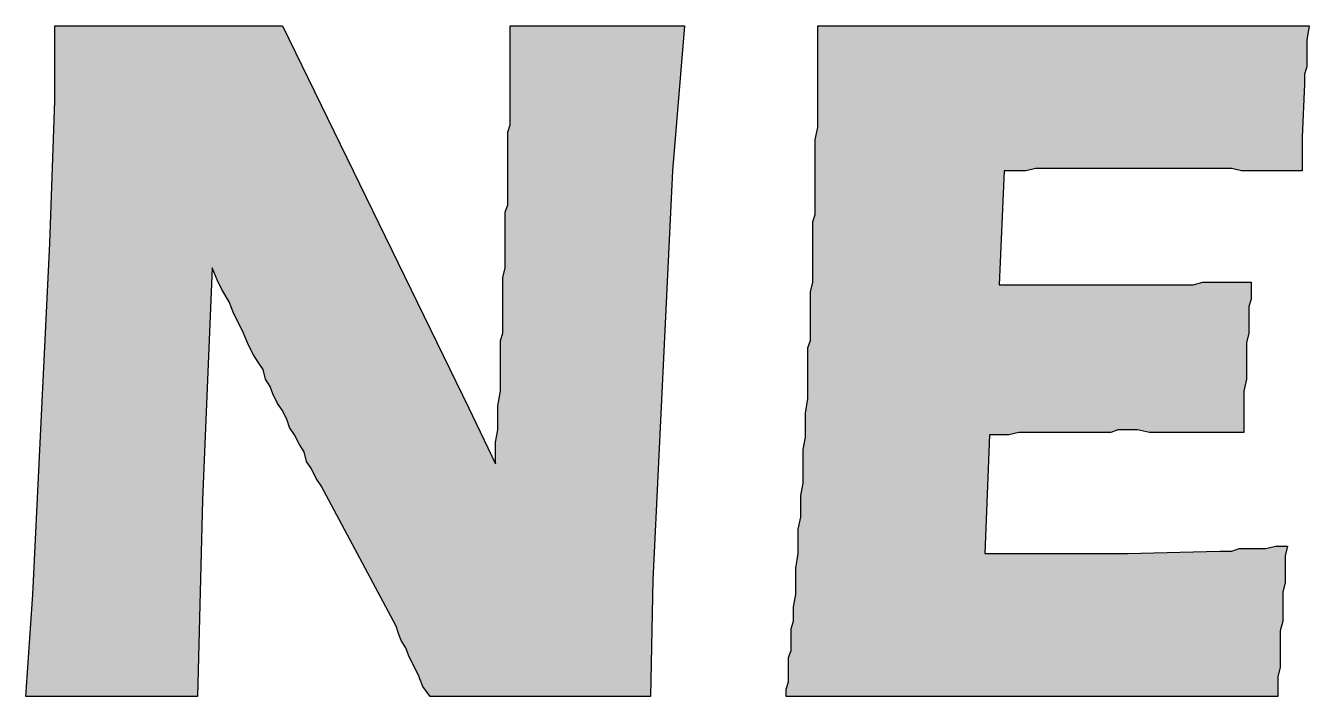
# Model space of a CAD drawing. Extents: x 0 to 1.88, y -0.88 to 0.
# Drawn here: x 0.8874 to 1.1635, y -0.4717 to -0.3274 of the extents above; entities that cross this region are included whole.
import ezdxf

# ---------------------------------------------------------------- set-up
doc = ezdxf.new("R2010")
doc.units = 0
doc.header["$LTSCALE"] = 10
doc.header["$MEASUREMENT"] = 0
doc.layers.add('BDR-18', color=1, linetype='Continuous')

msp = doc.modelspace()

# ---------------------------------------------------------------- hatches: boundary and pattern name
at = {"layer": 'BDR-18', "linetype": 'ByBlock'}
h = msp.add_hatch(color=256, dxfattribs=at)
h.dxf.hatch_style = 1
h.paths.add_polyline_path([(0.88738, -0.47171), (0.88894, -0.44982), (0.89259, -0.37427), (0.89363, -0.34353), (0.89363, -0.32738), (0.89571, -0.32738), (0.89728, -0.32738), (0.89936, -0.32738), (0.90093, -0.32738), (0.90249, -0.32738), (0.90457, -0.32738), (0.90614, -0.32738), (0.9077, -0.32738), (0.90926, -0.32738), (0.91082, -0.32738), (0.91239, -0.32738), (0.91395, -0.32738), (0.91708, -0.32738), (0.91968, -0.32738), (0.92177, -0.32738), (0.92437, -0.32738), (0.92698, -0.32738), (0.92958, -0.32738), (0.93115, -0.32738), (0.93219, -0.32738), (0.93375, -0.32738), (0.93531, -0.32738), (0.9374, -0.32738), (0.93896, -0.32738), (0.94052, -0.32738), (0.94261, -0.32738), (0.98273, -0.4097), (0.98846, -0.42169), (0.98846, -0.41908), (0.98846, -0.417), (0.98898, -0.41439), (0.98898, -0.41179), (0.98898, -0.40918), (0.9895, -0.40606), (0.9895, -0.40345), (0.9895, -0.40189), (0.9895, -0.40032), (0.9895, -0.39876), (0.9895, -0.3972), (0.9895, -0.39511), (0.99002, -0.39355), (0.99002, -0.39199), (0.99002, -0.39042), (0.99002, -0.38834), (0.99002, -0.38678), (0.99002, -0.38521), (0.99002, -0.38313), (0.99002, -0.38157), (0.99054, -0.37948), (0.99054, -0.3774), (0.99054, -0.37583), (0.99054, -0.37375), (0.99054, -0.37167), (0.99054, -0.36958), (0.99054, -0.3675), (0.99107, -0.36593), (0.99107, -0.36385), (0.99107, -0.36229), (0.99107, -0.3602), (0.99107, -0.35864), (0.99107, -0.35656), (0.99107, -0.35499), (0.99107, -0.35343), (0.99107, -0.35187), (0.99107, -0.3503), (0.99159, -0.34874), (0.99159, -0.34718), (0.99159, -0.34457), (0.99159, -0.34197), (0.99159, -0.33936), (0.99159, -0.33676), (0.99159, -0.33467), (0.99159, -0.33259), (0.99159, -0.3305), (0.99159, -0.32894), (0.99159, -0.32738), (0.99471, -0.32738), (0.99732, -0.32738), (0.99992, -0.32738), (1.00201, -0.32738), (1.00461, -0.32738), (1.0067, -0.32738), (1.00878, -0.32738), (1.01034, -0.32738), (1.01139, -0.32738), (1.01295, -0.32738), (1.01451, -0.32738), (1.0166, -0.32738), (1.0192, -0.32738), (1.02077, -0.32738), (1.02181, -0.32738), (1.02337, -0.32738), (1.02545, -0.32738), (1.02702, -0.32738), (1.0291, -0.32738), (1.0265, -0.35864), (1.02233, -0.4467), (1.02181, -0.47171), (1.01868, -0.47171), (1.01555, -0.47171), (1.01295, -0.47171), (1.00982, -0.47171), (1.00722, -0.47171), (1.00409, -0.47171), (1.00149, -0.47171), (0.99888, -0.47171), (0.99628, -0.47171), (0.99367, -0.47171), (0.99107, -0.47171), (0.9895, -0.47171), (0.98794, -0.47171), (0.98638, -0.47171), (0.98481, -0.47171), (0.98325, -0.47171), (0.98169, -0.47171), (0.9796, -0.47171), (0.97804, -0.47171), (0.97596, -0.47171), (0.97439, -0.47171), (0.97283, -0.46962), (0.97179, -0.46702), (0.97074, -0.46493), (0.9697, -0.46285), (0.96918, -0.46129), (0.96814, -0.45972), (0.96762, -0.45816), (0.9671, -0.4566), (0.95095, -0.42638), (0.9499, -0.42481), (0.94886, -0.42273), (0.94782, -0.42117), (0.9473, -0.41908), (0.94626, -0.41752), (0.94521, -0.41543), (0.94417, -0.41387), (0.94365, -0.41231), (0.94261, -0.41022), (0.94157, -0.40866), (0.94052, -0.40658), (0.94, -0.40501), (0.93896, -0.40345), (0.93844, -0.40137), (0.9374, -0.3998), (0.93636, -0.39824), (0.93531, -0.39616), (0.93427, -0.39355), (0.93323, -0.39147), (0.93219, -0.38938), (0.93115, -0.38678), (0.92958, -0.38417), (0.92854, -0.38209), (0.9275, -0.37948), (0.92541, -0.4295), (0.92437, -0.47171), (0.92177, -0.47171), (0.91916, -0.47171), (0.91656, -0.47171), (0.91395, -0.47171), (0.91187, -0.47171), (0.9103, -0.47171), (0.90822, -0.47171), (0.90666, -0.47171), (0.90509, -0.47171), (0.90353, -0.47171), (0.90145, -0.47171), (0.89936, -0.47171), (0.89676, -0.47171), (0.89519, -0.47171), (0.89363, -0.47171), (0.89207, -0.47171), (0.8905, -0.47171), (0.88894, -0.47171)])
h = msp.add_hatch(color=256, dxfattribs=at)
h.dxf.hatch_style = 1
h.paths.add_polyline_path([(1.05099, -0.47171), (1.05099, -0.47014), (1.05151, -0.46858), (1.05151, -0.46702), (1.05151, -0.46493), (1.05151, -0.46337), (1.05203, -0.46181), (1.05203, -0.46024), (1.05203, -0.45868), (1.05203, -0.45712), (1.05255, -0.45555), (1.05255, -0.45243), (1.05307, -0.44982), (1.05307, -0.4467), (1.05307, -0.44409), (1.05359, -0.44097), (1.05359, -0.43836), (1.05359, -0.43575), (1.05411, -0.43315), (1.05411, -0.43107), (1.05411, -0.42846), (1.05463, -0.42585), (1.05463, -0.42377), (1.05463, -0.42117), (1.05463, -0.41856), (1.05515, -0.41596), (1.05515, -0.41335), (1.05515, -0.41074), (1.05567, -0.40762), (1.05567, -0.40449), (1.05567, -0.40293), (1.05567, -0.40137), (1.05567, -0.3998), (1.05567, -0.39824), (1.05567, -0.39668), (1.0562, -0.39511), (1.0562, -0.39355), (1.0562, -0.39147), (1.0562, -0.3899), (1.0562, -0.38834), (1.0562, -0.38626), (1.0562, -0.38469), (1.05672, -0.38261), (1.05672, -0.38105), (1.05672, -0.37896), (1.05672, -0.37688), (1.05672, -0.37531), (1.05672, -0.37323), (1.05672, -0.37167), (1.05672, -0.36958), (1.05724, -0.36802), (1.05724, -0.36646), (1.05724, -0.36489), (1.05724, -0.36333), (1.05724, -0.36125), (1.05724, -0.3602), (1.05724, -0.35708), (1.05724, -0.35447), (1.05724, -0.35187), (1.05776, -0.34926), (1.05776, -0.34666), (1.05776, -0.34457), (1.05776, -0.34301), (1.05776, -0.34092), (1.05776, -0.33936), (1.05776, -0.3378), (1.05776, -0.33676), (1.05776, -0.32738), (1.06036, -0.32738), (1.06349, -0.32738), (1.06662, -0.32738), (1.06922, -0.32738), (1.07079, -0.32738), (1.07235, -0.32738), (1.07391, -0.32738), (1.076, -0.32738), (1.07756, -0.32738), (1.07912, -0.32738), (1.08069, -0.32738), (1.08225, -0.32738), (1.08381, -0.32738), (1.0859, -0.32738), (1.08746, -0.32738), (1.08902, -0.32738), (1.09111, -0.32738), (1.09267, -0.32738), (1.09475, -0.32738), (1.09632, -0.32738), (1.0984, -0.32738), (1.09996, -0.32738), (1.10205, -0.32738), (1.10413, -0.32738), (1.1057, -0.32738), (1.10778, -0.32738), (1.10986, -0.32738), (1.11195, -0.32738), (1.11351, -0.32738), (1.11559, -0.32738), (1.11716, -0.32738), (1.11872, -0.32738), (1.12081, -0.32738), (1.12237, -0.32738), (1.12393, -0.32738), (1.12602, -0.32738), (1.12758, -0.32738), (1.12914, -0.32738), (1.13123, -0.32738), (1.13279, -0.32738), (1.13435, -0.32738), (1.13592, -0.32738), (1.13748, -0.32738), (1.13904, -0.32738), (1.1406, -0.32738), (1.14269, -0.32738), (1.14425, -0.32738), (1.14582, -0.32738), (1.14738, -0.32738), (1.14894, -0.32738), (1.15155, -0.32738), (1.15467, -0.32738), (1.1578, -0.32738), (1.1604, -0.32738), (1.16353, -0.32738), (1.16301, -0.3305), (1.16301, -0.33155), (1.16301, -0.33363), (1.16301, -0.33467), (1.16301, -0.33624), (1.16249, -0.3378), (1.16249, -0.33988), (1.16197, -0.35135), (1.16197, -0.35343), (1.16197, -0.35499), (1.16197, -0.35708), (1.16197, -0.35864), (1.15988, -0.35864), (1.15728, -0.35864), (1.15519, -0.35864), (1.15311, -0.35864), (1.15103, -0.35864), (1.14894, -0.35864), (1.14686, -0.35812), (1.14529, -0.35812), (1.14321, -0.35812), (1.14113, -0.35812), (1.13956, -0.35812), (1.138, -0.35812), (1.13592, -0.35812), (1.13435, -0.35812), (1.13279, -0.35812), (1.13123, -0.35812), (1.12966, -0.35812), (1.1281, -0.35812), (1.12654, -0.35812), (1.12497, -0.35812), (1.12237, -0.35812), (1.11976, -0.35812), (1.11768, -0.35812), (1.11559, -0.35812), (1.11403, -0.35812), (1.11299, -0.35812), (1.11143, -0.35812), (1.10986, -0.35812), (1.1083, -0.35812), (1.10674, -0.35812), (1.10465, -0.35812), (1.10257, -0.35864), (1.10048, -0.35864), (1.09788, -0.35864), (1.09684, -0.38313), (1.09944, -0.38313), (1.10257, -0.38313), (1.10413, -0.38313), (1.1057, -0.38313), (1.10726, -0.38313), (1.10882, -0.38313), (1.11038, -0.38313), (1.11195, -0.38313), (1.11403, -0.38313), (1.11559, -0.38313), (1.11716, -0.38313), (1.11924, -0.38313), (1.12081, -0.38313), (1.12289, -0.38313), (1.12445, -0.38313), (1.12654, -0.38313), (1.12758, -0.38313), (1.12914, -0.38313), (1.13071, -0.38313), (1.13227, -0.38313), (1.13435, -0.38313), (1.13644, -0.38313), (1.13852, -0.38313), (1.1406, -0.38261), (1.14321, -0.38261), (1.14582, -0.38261), (1.14842, -0.38261), (1.15103, -0.38261), (1.15103, -0.38417), (1.15103, -0.38626), (1.1505, -0.38782), (1.1505, -0.38938), (1.1505, -0.39147), (1.1505, -0.39355), (1.14998, -0.39563), (1.14998, -0.3972), (1.14998, -0.39928), (1.14998, -0.40137), (1.14998, -0.40345), (1.14946, -0.40606), (1.14946, -0.40814), (1.14946, -0.41022), (1.14946, -0.41231), (1.14946, -0.41491), (1.14738, -0.41491), (1.14529, -0.41491), (1.14321, -0.41491), (1.14165, -0.41491), (1.13956, -0.41491), (1.138, -0.41491), (1.13644, -0.41491), (1.13487, -0.41491), (1.13331, -0.41491), (1.13175, -0.41491), (1.12914, -0.41491), (1.12654, -0.41439), (1.12393, -0.41439), (1.12237, -0.41439), (1.12081, -0.41491), (1.11924, -0.41491), (1.11716, -0.41491), (1.11559, -0.41491), (1.11403, -0.41491), (1.11195, -0.41491), (1.11038, -0.41491), (1.1083, -0.41491), (1.10674, -0.41491), (1.10465, -0.41491), (1.10257, -0.41491), (1.10101, -0.41491), (1.09892, -0.41543), (1.09684, -0.41543), (1.09475, -0.41543), (1.09371, -0.44097), (1.10465, -0.44097), (1.1057, -0.44097), (1.10778, -0.44097), (1.10986, -0.44097), (1.11195, -0.44097), (1.11455, -0.44097), (1.11612, -0.44097), (1.11768, -0.44097), (1.11924, -0.44097), (1.12081, -0.44097), (1.12289, -0.44097), (1.12445, -0.44097), (1.14425, -0.44044), (1.14529, -0.44044), (1.14686, -0.44044), (1.14842, -0.43992), (1.14998, -0.43992), (1.15207, -0.43992), (1.15415, -0.43992), (1.15624, -0.4394), (1.15884, -0.4394), (1.15832, -0.44149), (1.15832, -0.44357), (1.15832, -0.44513), (1.15832, -0.44722), (1.1578, -0.4493), (1.1578, -0.45139), (1.1578, -0.45347), (1.1578, -0.45555), (1.15728, -0.45764), (1.15728, -0.4592), (1.15728, -0.46129), (1.15728, -0.46337), (1.15728, -0.46545), (1.15676, -0.46754), (1.15676, -0.46962), (1.15676, -0.47171), (1.15363, -0.47171), (1.15103, -0.47171), (1.1479, -0.47171), (1.14477, -0.47171), (1.14165, -0.47171), (1.13904, -0.47171), (1.13748, -0.47171), (1.13592, -0.47171), (1.13435, -0.47171), (1.13279, -0.47171), (1.13123, -0.47171), (1.12914, -0.47171), (1.12758, -0.47171), (1.12602, -0.47171), (1.12445, -0.47171), (1.12289, -0.47171), (1.12133, -0.47171), (1.11976, -0.47171), (1.1182, -0.47171), (1.11612, -0.47171), (1.11455, -0.47171), (1.11299, -0.47171), (1.11143, -0.47171), (1.10934, -0.47171), (1.10778, -0.47171), (1.10622, -0.47171), (1.06453, -0.47171)])

# ---------------------------------------------------------------- linework, layer by layer
for points in [[(0.88738, -0.47171), (0.88894, -0.44982), (0.89259, -0.37427), (0.89363, -0.34353), (0.89363, -0.32738), (0.89571, -0.32738), (0.89728, -0.32738), (0.89936, -0.32738), (0.90093, -0.32738), (0.90249, -0.32738), (0.90457, -0.32738), (0.90614, -0.32738), (0.9077, -0.32738), (0.90926, -0.32738), (0.91082, -0.32738), (0.91239, -0.32738), (0.91395, -0.32738), (0.91708, -0.32738), (0.91968, -0.32738), (0.92177, -0.32738), (0.92437, -0.32738), (0.92698, -0.32738), (0.92958, -0.32738), (0.93115, -0.32738), (0.93219, -0.32738), (0.93375, -0.32738), (0.93531, -0.32738), (0.9374, -0.32738), (0.93896, -0.32738), (0.94052, -0.32738), (0.94261, -0.32738), (0.98273, -0.4097), (0.98846, -0.42169), (0.98846, -0.41908), (0.98846, -0.417), (0.98898, -0.41439), (0.98898, -0.41179), (0.98898, -0.40918), (0.9895, -0.40606), (0.9895, -0.40345), (0.9895, -0.40189), (0.9895, -0.40032), (0.9895, -0.39876), (0.9895, -0.3972), (0.9895, -0.39511), (0.99002, -0.39355), (0.99002, -0.39199), (0.99002, -0.39042), (0.99002, -0.38834), (0.99002, -0.38678), (0.99002, -0.38521), (0.99002, -0.38313), (0.99002, -0.38157), (0.99054, -0.37948), (0.99054, -0.3774), (0.99054, -0.37583), (0.99054, -0.37375), (0.99054, -0.37167), (0.99054, -0.36958), (0.99054, -0.3675), (0.99107, -0.36593), (0.99107, -0.36385), (0.99107, -0.36229), (0.99107, -0.3602), (0.99107, -0.35864), (0.99107, -0.35656), (0.99107, -0.35499), (0.99107, -0.35343), (0.99107, -0.35187), (0.99107, -0.3503), (0.99159, -0.34874), (0.99159, -0.34718), (0.99159, -0.34457), (0.99159, -0.34197), (0.99159, -0.33936), (0.99159, -0.33676), (0.99159, -0.33467), (0.99159, -0.33259), (0.99159, -0.3305), (0.99159, -0.32894), (0.99159, -0.32738), (0.99471, -0.32738), (0.99732, -0.32738), (0.99992, -0.32738), (1.00201, -0.32738), (1.00461, -0.32738), (1.0067, -0.32738), (1.00878, -0.32738), (1.01034, -0.32738), (1.01139, -0.32738), (1.01295, -0.32738), (1.01451, -0.32738), (1.0166, -0.32738), (1.0192, -0.32738), (1.02077, -0.32738), (1.02181, -0.32738), (1.02337, -0.32738), (1.02545, -0.32738), (1.02702, -0.32738), (1.0291, -0.32738), (1.0265, -0.35864), (1.02233, -0.4467), (1.02181, -0.47171), (1.01868, -0.47171), (1.01555, -0.47171), (1.01295, -0.47171), (1.00982, -0.47171), (1.00722, -0.47171), (1.00409, -0.47171), (1.00149, -0.47171), (0.99888, -0.47171), (0.99628, -0.47171), (0.99367, -0.47171), (0.99107, -0.47171), (0.9895, -0.47171), (0.98794, -0.47171), (0.98638, -0.47171), (0.98481, -0.47171), (0.98325, -0.47171), (0.98169, -0.47171), (0.9796, -0.47171), (0.97804, -0.47171), (0.97596, -0.47171), (0.97439, -0.47171), (0.97283, -0.46962), (0.97179, -0.46702), (0.97074, -0.46493), (0.9697, -0.46285), (0.96918, -0.46129), (0.96814, -0.45972), (0.96762, -0.45816), (0.9671, -0.4566), (0.95095, -0.42638), (0.9499, -0.42481), (0.94886, -0.42273), (0.94782, -0.42117), (0.9473, -0.41908), (0.94626, -0.41752), (0.94521, -0.41543), (0.94417, -0.41387), (0.94365, -0.41231), (0.94261, -0.41022), (0.94157, -0.40866), (0.94052, -0.40658), (0.94, -0.40501), (0.93896, -0.40345), (0.93844, -0.40137), (0.9374, -0.3998), (0.93636, -0.39824), (0.93531, -0.39616), (0.93427, -0.39355), (0.93323, -0.39147), (0.93219, -0.38938), (0.93115, -0.38678), (0.92958, -0.38417), (0.92854, -0.38209), (0.9275, -0.37948), (0.92541, -0.4295), (0.92437, -0.47171), (0.92177, -0.47171), (0.91916, -0.47171), (0.91656, -0.47171), (0.91395, -0.47171), (0.91187, -0.47171), (0.9103, -0.47171), (0.90822, -0.47171), (0.90666, -0.47171), (0.90509, -0.47171), (0.90353, -0.47171), (0.90145, -0.47171), (0.89936, -0.47171), (0.89676, -0.47171), (0.89519, -0.47171), (0.89363, -0.47171), (0.89207, -0.47171), (0.8905, -0.47171), (0.88894, -0.47171)], [(1.05099, -0.47171), (1.05099, -0.47014), (1.05151, -0.46858), (1.05151, -0.46702), (1.05151, -0.46493), (1.05151, -0.46337), (1.05203, -0.46181), (1.05203, -0.46024), (1.05203, -0.45868), (1.05203, -0.45712), (1.05255, -0.45555), (1.05255, -0.45243), (1.05307, -0.44982), (1.05307, -0.4467), (1.05307, -0.44409), (1.05359, -0.44097), (1.05359, -0.43836), (1.05359, -0.43575), (1.05411, -0.43315), (1.05411, -0.43107), (1.05411, -0.42846), (1.05463, -0.42585), (1.05463, -0.42377), (1.05463, -0.42117), (1.05463, -0.41856), (1.05515, -0.41596), (1.05515, -0.41335), (1.05515, -0.41074), (1.05567, -0.40762), (1.05567, -0.40449), (1.05567, -0.40293), (1.05567, -0.40137), (1.05567, -0.3998), (1.05567, -0.39824), (1.05567, -0.39668), (1.0562, -0.39511), (1.0562, -0.39355), (1.0562, -0.39147), (1.0562, -0.3899), (1.0562, -0.38834), (1.0562, -0.38626), (1.0562, -0.38469), (1.05672, -0.38261), (1.05672, -0.38105), (1.05672, -0.37896), (1.05672, -0.37688), (1.05672, -0.37531), (1.05672, -0.37323), (1.05672, -0.37167), (1.05672, -0.36958), (1.05724, -0.36802), (1.05724, -0.36646), (1.05724, -0.36489), (1.05724, -0.36333), (1.05724, -0.36125), (1.05724, -0.3602), (1.05724, -0.35708), (1.05724, -0.35447), (1.05724, -0.35187), (1.05776, -0.34926), (1.05776, -0.34666), (1.05776, -0.34457), (1.05776, -0.34301), (1.05776, -0.34092), (1.05776, -0.33936), (1.05776, -0.3378), (1.05776, -0.33676), (1.05776, -0.32738), (1.06036, -0.32738), (1.06349, -0.32738), (1.06662, -0.32738), (1.06922, -0.32738), (1.07079, -0.32738), (1.07235, -0.32738), (1.07391, -0.32738), (1.076, -0.32738), (1.07756, -0.32738), (1.07912, -0.32738), (1.08069, -0.32738), (1.08225, -0.32738), (1.08381, -0.32738), (1.0859, -0.32738), (1.08746, -0.32738), (1.08902, -0.32738), (1.09111, -0.32738), (1.09267, -0.32738), (1.09475, -0.32738), (1.09632, -0.32738), (1.0984, -0.32738), (1.09996, -0.32738), (1.10205, -0.32738), (1.10413, -0.32738), (1.1057, -0.32738), (1.10778, -0.32738), (1.10986, -0.32738), (1.11195, -0.32738), (1.11351, -0.32738), (1.11559, -0.32738), (1.11716, -0.32738), (1.11872, -0.32738), (1.12081, -0.32738), (1.12237, -0.32738), (1.12393, -0.32738), (1.12602, -0.32738), (1.12758, -0.32738), (1.12914, -0.32738), (1.13123, -0.32738), (1.13279, -0.32738), (1.13435, -0.32738), (1.13592, -0.32738), (1.13748, -0.32738), (1.13904, -0.32738), (1.1406, -0.32738), (1.14269, -0.32738), (1.14425, -0.32738), (1.14582, -0.32738), (1.14738, -0.32738), (1.14894, -0.32738), (1.15155, -0.32738), (1.15467, -0.32738), (1.1578, -0.32738), (1.1604, -0.32738), (1.16353, -0.32738), (1.16301, -0.3305), (1.16301, -0.33155), (1.16301, -0.33363), (1.16301, -0.33467), (1.16301, -0.33624), (1.16249, -0.3378), (1.16249, -0.33988), (1.16197, -0.35135), (1.16197, -0.35343), (1.16197, -0.35499), (1.16197, -0.35708), (1.16197, -0.35864), (1.15988, -0.35864), (1.15728, -0.35864), (1.15519, -0.35864), (1.15311, -0.35864), (1.15103, -0.35864), (1.14894, -0.35864), (1.14686, -0.35812), (1.14529, -0.35812), (1.14321, -0.35812), (1.14113, -0.35812), (1.13956, -0.35812), (1.138, -0.35812), (1.13592, -0.35812), (1.13435, -0.35812), (1.13279, -0.35812), (1.13123, -0.35812), (1.12966, -0.35812), (1.1281, -0.35812), (1.12654, -0.35812), (1.12497, -0.35812), (1.12237, -0.35812), (1.11976, -0.35812), (1.11768, -0.35812), (1.11559, -0.35812), (1.11403, -0.35812), (1.11299, -0.35812), (1.11143, -0.35812), (1.10986, -0.35812), (1.1083, -0.35812), (1.10674, -0.35812), (1.10465, -0.35812), (1.10257, -0.35864), (1.10048, -0.35864), (1.09788, -0.35864), (1.09684, -0.38313), (1.09944, -0.38313), (1.10257, -0.38313), (1.10413, -0.38313), (1.1057, -0.38313), (1.10726, -0.38313), (1.10882, -0.38313), (1.11038, -0.38313), (1.11195, -0.38313), (1.11403, -0.38313), (1.11559, -0.38313), (1.11716, -0.38313), (1.11924, -0.38313), (1.12081, -0.38313), (1.12289, -0.38313), (1.12445, -0.38313), (1.12654, -0.38313), (1.12758, -0.38313), (1.12914, -0.38313), (1.13071, -0.38313), (1.13227, -0.38313), (1.13435, -0.38313), (1.13644, -0.38313), (1.13852, -0.38313), (1.1406, -0.38261), (1.14321, -0.38261), (1.14582, -0.38261), (1.14842, -0.38261), (1.15103, -0.38261), (1.15103, -0.38417), (1.15103, -0.38626), (1.1505, -0.38782), (1.1505, -0.38938), (1.1505, -0.39147), (1.1505, -0.39355), (1.14998, -0.39563), (1.14998, -0.3972), (1.14998, -0.39928), (1.14998, -0.40137), (1.14998, -0.40345), (1.14946, -0.40606), (1.14946, -0.40814), (1.14946, -0.41022), (1.14946, -0.41231), (1.14946, -0.41491), (1.14738, -0.41491), (1.14529, -0.41491), (1.14321, -0.41491), (1.14165, -0.41491), (1.13956, -0.41491), (1.138, -0.41491), (1.13644, -0.41491), (1.13487, -0.41491), (1.13331, -0.41491), (1.13175, -0.41491), (1.12914, -0.41491), (1.12654, -0.41439), (1.12393, -0.41439), (1.12237, -0.41439), (1.12081, -0.41491), (1.11924, -0.41491), (1.11716, -0.41491), (1.11559, -0.41491), (1.11403, -0.41491), (1.11195, -0.41491), (1.11038, -0.41491), (1.1083, -0.41491), (1.10674, -0.41491), (1.10465, -0.41491), (1.10257, -0.41491), (1.10101, -0.41491), (1.09892, -0.41543), (1.09684, -0.41543), (1.09475, -0.41543), (1.09371, -0.44097), (1.10465, -0.44097), (1.1057, -0.44097), (1.10778, -0.44097), (1.10986, -0.44097), (1.11195, -0.44097), (1.11455, -0.44097), (1.11612, -0.44097), (1.11768, -0.44097), (1.11924, -0.44097), (1.12081, -0.44097), (1.12289, -0.44097), (1.12445, -0.44097), (1.14425, -0.44044), (1.14529, -0.44044), (1.14686, -0.44044), (1.14842, -0.43992), (1.14998, -0.43992), (1.15207, -0.43992), (1.15415, -0.43992), (1.15624, -0.4394), (1.15884, -0.4394), (1.15832, -0.44149), (1.15832, -0.44357), (1.15832, -0.44513), (1.15832, -0.44722), (1.1578, -0.4493), (1.1578, -0.45139), (1.1578, -0.45347), (1.1578, -0.45555), (1.15728, -0.45764), (1.15728, -0.4592), (1.15728, -0.46129), (1.15728, -0.46337), (1.15728, -0.46545), (1.15676, -0.46754), (1.15676, -0.46962), (1.15676, -0.47171), (1.15363, -0.47171), (1.15103, -0.47171), (1.1479, -0.47171), (1.14477, -0.47171), (1.14165, -0.47171), (1.13904, -0.47171), (1.13748, -0.47171), (1.13592, -0.47171), (1.13435, -0.47171), (1.13279, -0.47171), (1.13123, -0.47171), (1.12914, -0.47171), (1.12758, -0.47171), (1.12602, -0.47171), (1.12445, -0.47171), (1.12289, -0.47171), (1.12133, -0.47171), (1.11976, -0.47171), (1.1182, -0.47171), (1.11612, -0.47171), (1.11455, -0.47171), (1.11299, -0.47171), (1.11143, -0.47171), (1.10934, -0.47171), (1.10778, -0.47171), (1.10622, -0.47171), (1.06453, -0.47171)]]:
    msp.add_lwpolyline(points, close=True, dxfattribs=at)

doc.saveas('drawing.dxf')
